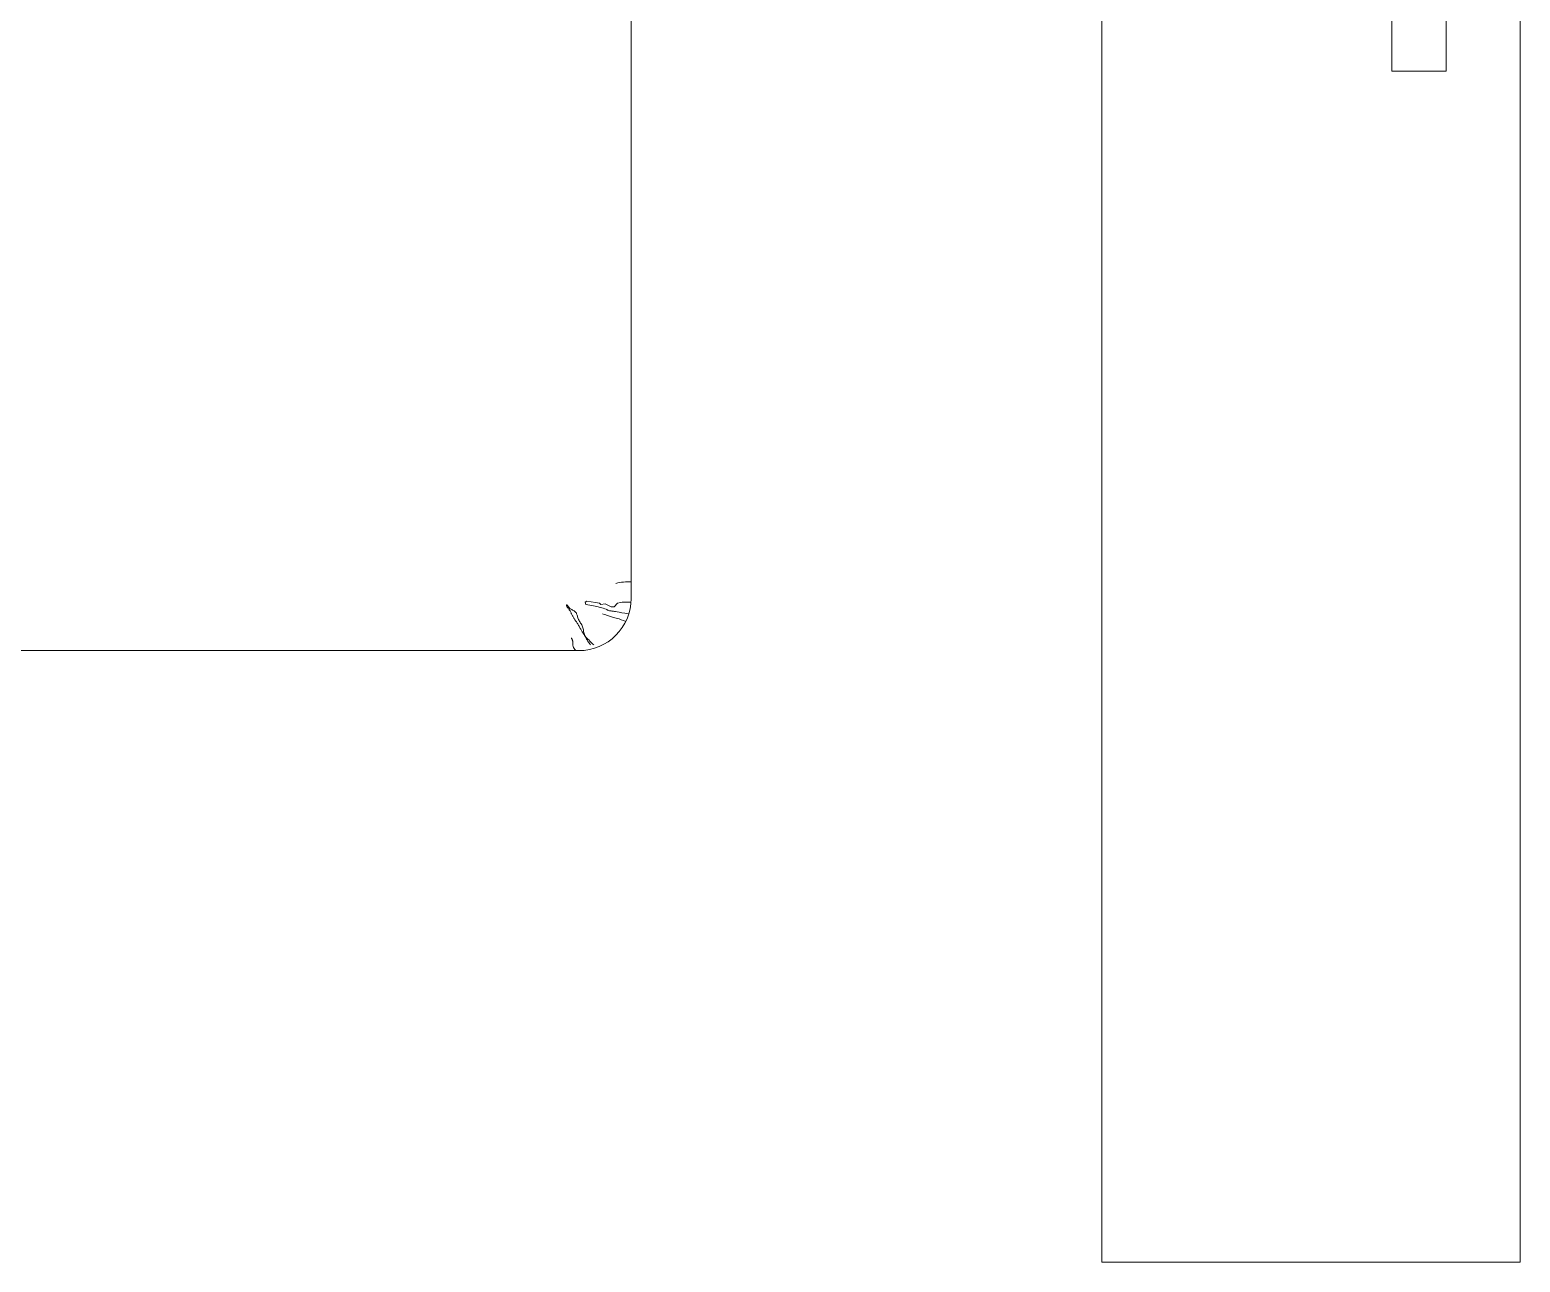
# Model space of a CAD drawing. Extents: x 72956 to 162056, y -6841 to 35159.
# Drawn here: x 90276 to 91701, y 8038 to 9217 of the extents above; entities that cross this region are included whole.
import ezdxf

# ---------------------------------------------------------------- set-up
doc = ezdxf.new("R2010")
doc.units = 0
doc.header["$LTSCALE"] = 1000
doc.header["$MEASUREMENT"] = 0
doc.layers.add('-厨卫', color=154, linetype='CONTINUOUS')
doc.layers.add('-家具', color=44, linetype='CONTINUOUS', lineweight=9)

# ---------------------------------------------------------------- blocks, each defined once
blk = doc.blocks.new('qqq')
at = {"layer": '-家具', "extrusion": (0.0043, 0.000235387, 0.999991)}
for p, q in [((178396.1, 98579.9, 174879.7), (178344.1, 98579.9, 174879.9)), ((178344.1, 98579.9, 174879.9), (178344.1, 97694.9, 174880.2)), ((178396.1, 97694.9, 174879.9), (178396.1, 98579.9, 174879.7)), ((178341.8, 98524.3, 174879.7), (178273.2, 98498.6, 174880)), ((178273.2, 97793.6, 174880.2), (178344.3, 97768, 174879.9)), ((178344.1, 97694.9, 174880.2), (178396.1, 97694.9, 174879.9))]:
    blk.add_line(p, q, dxfattribs=at)
at = {"layer": '-家具', "elevation": 174879.8}
blk.add_lwpolyline([(178273.2, 96556.4), (178673.2, 96556.4), (178673.2, 98912.7), (178273.2, 98912.7)], close=True, dxfattribs=at)
blk = doc.blocks.new('www')
at = {"layer": '-家具'}
for p, q in [((179273.3, 97502, 174879.8), (179273.3, 98898.5, 174879.8)), ((179273.3, 97550.3, 174879.8), (179273.3, 98850.3, 174879.8)), ((179275.1, 97517.9, 174879.8), (179273.2, 97517.9, 174879.8)), ((179276.9, 97517.9, 174879.8), (179275.1, 97517.9, 174879.8)), ((179276.9, 97517.9, 174879.8), (179275.1, 97517.9, 174879.8)), ((179278.8, 97517.8, 174879.8), (179276.9, 97517.9, 174879.8)), ((179278.8, 97517.8, 174879.8), (179276.9, 97517.9, 174879.8)), ((179280.6, 97517.7, 174879.8), (179278.8, 97517.8, 174879.8)), ((179280.6, 97517.7, 174879.8), (179278.8, 97517.8, 174879.8)), ((179282.4, 97517.5, 174879.8), (179280.6, 97517.7, 174879.8)), ((179282.4, 97517.5, 174879.8), (179280.6, 97517.7, 174879.8)), ((179284.3, 97517.2, 174879.8), (179282.4, 97517.5, 174879.8)), ((179284.3, 97517.2, 174879.8), (179282.4, 97517.5, 174879.8)), ((179286.1, 97516.9, 174879.8), (179284.3, 97517.2, 174879.8)), ((179286.1, 97516.9, 174879.8), (179284.3, 97517.2, 174879.8)), ((179287.9, 97516.4, 174879.8), (179286.1, 97516.9, 174879.8)), ((179287.9, 97516.4, 174879.8), (179286.1, 97516.9, 174879.8)), ((179315.7, 97499.3, 174879.8), (179307.3, 97498.2, 174879.8)), ((179315.7, 97499.3, 174879.8), (179307.3, 97498.2, 174879.8)), ((179317.3, 97498.4, 174879.8), (179315.7, 97499.3, 174879.8)), ((179315.7, 97499.3, 174879.8), (179315.7, 97499.3, 174879.8)), ((179317.3, 97498.4, 174879.8), (179315.7, 97499.3, 174879.8)), ((179315.7, 97499.3, 174879.8), (179315.7, 97499.3, 174879.8)), ((179281.8, 97498.4, 174879.8), (179273.4, 97498.4, 174879.8)), ((179273.4, 97498.4, 174879.8), (179274.9, 97498.4, 174879.8)), ((179281.8, 97498.4, 174879.8), (179273.4, 97498.4, 174879.8)), ((179279.2, 97487.9, 174879.8), (179275.5, 97487.2, 174879.8)), ((179279.2, 97487.9, 174879.8), (179275.5, 97487.2, 174879.8)), ((179282.3, 97488.4, 174879.8), (179279.2, 97487.9, 174879.8)), ((179282.3, 97488.4, 174879.8), (179279.2, 97487.9, 174879.8)), ((179283.4, 97498.2, 174879.8), (179281.8, 97498.4, 174879.8)), ((179283.4, 97498.2, 174879.8), (179281.8, 97498.4, 174879.8)), ((179284.7, 97488.8, 174879.8), (179282.3, 97488.4, 174879.8)), ((179284.7, 97488.8, 174879.8), (179282.3, 97488.4, 174879.8)), ((179286.3, 97497.4, 174879.8), (179283.4, 97498.2, 174879.8)), ((179286.3, 97497.4, 174879.8), (179283.4, 97498.2, 174879.8)), ((179286.6, 97489.1, 174879.8), (179284.7, 97488.8, 174879.8)), ((179286.6, 97489.1, 174879.8), (179284.7, 97488.8, 174879.8)), ((179289.6, 97493.9, 174879.8), (179286.3, 97497.4, 174879.8)), ((179289.6, 97493.9, 174879.8), (179286.3, 97497.4, 174879.8)), ((179288.1, 97489.4, 174879.8), (179286.6, 97489.1, 174879.8)), ((179288.1, 97489.4, 174879.8), (179286.6, 97489.1, 174879.8)), ((179289.3, 97489.6, 174879.8), (179288.1, 97489.4, 174879.8)), ((179289.3, 97489.6, 174879.8), (179288.1, 97489.4, 174879.8)), ((179290.2, 97489.7, 174879.8), (179289.3, 97489.6, 174879.8)), ((179290.2, 97489.7, 174879.8), (179289.3, 97489.6, 174879.8)), ((179292.4, 97493.9, 174879.8), (179289.6, 97493.9, 174879.8)), ((179292.4, 97493.9, 174879.8), (179289.6, 97493.9, 174879.8)), ((179291, 97489.8, 174879.8), (179290.2, 97489.7, 174879.8)), ((179291, 97489.8, 174879.8), (179290.2, 97489.7, 174879.8)), ((179291.7, 97489.9, 174879.8), (179291, 97489.8, 174879.8)), ((179291.7, 97489.9, 174879.8), (179291, 97489.8, 174879.8)), ((179291, 97484.2, 174879.8), (179292, 97484.4, 174879.8)), ((179291, 97484.2, 174879.8), (179292, 97484.4, 174879.8)), ((179292.3, 97490, 174879.8), (179291.7, 97489.9, 174879.8)), ((179292.3, 97490, 174879.8), (179291.7, 97489.9, 174879.8)), ((179292, 97484.4, 174879.8), (179293, 97484.7, 174879.8)), ((179292, 97484.4, 174879.8), (179293, 97484.7, 174879.8)), ((179292.9, 97490.1, 174879.8), (179292.3, 97490, 174879.8)), ((179292.9, 97490.1, 174879.8), (179292.3, 97490, 174879.8)), ((179298.1, 97496.8, 174879.8), (179292.4, 97493.9, 174879.8)), ((179298.1, 97496.8, 174879.8), (179292.4, 97493.9, 174879.8)), ((179293.5, 97490.2, 174879.8), (179292.9, 97490.1, 174879.8)), ((179293.5, 97490.2, 174879.8), (179292.9, 97490.1, 174879.8)), ((179293, 97484.7, 174879.8), (179294, 97485, 174879.8)), ((179293, 97484.7, 174879.8), (179294, 97485, 174879.8)), ((179294.1, 97490.3, 174879.8), (179293.5, 97490.2, 174879.8)), ((179294.1, 97490.3, 174879.8), (179293.5, 97490.2, 174879.8)), ((179294, 97485, 174879.8), (179295.1, 97485.3, 174879.8)), ((179294, 97485, 174879.8), (179295.1, 97485.3, 174879.8)), ((179294.6, 97490.5, 174879.8), (179294.1, 97490.3, 174879.8)), ((179294.6, 97490.5, 174879.8), (179294.1, 97490.3, 174879.8)), ((179295.2, 97490.7, 174879.8), (179294.6, 97490.5, 174879.8)), ((179295.2, 97490.7, 174879.8), (179294.6, 97490.5, 174879.8)), ((179295.1, 97485.3, 174879.8), (179296.2, 97485.8, 174879.8)), ((179295.1, 97485.3, 174879.8), (179296.2, 97485.8, 174879.8)), ((179295.8, 97490.9, 174879.8), (179295.2, 97490.7, 174879.8)), ((179295.8, 97490.9, 174879.8), (179295.2, 97490.7, 174879.8)), ((179296.4, 97491.3, 174879.8), (179295.8, 97490.9, 174879.8)), ((179296.4, 97491.3, 174879.8), (179295.8, 97490.9, 174879.8)), ((179296.2, 97485.8, 174879.8), (179297.5, 97486.2, 174879.8)), ((179296.2, 97485.8, 174879.8), (179297.5, 97486.2, 174879.8)), ((179297.2, 97491.6, 174879.8), (179296.4, 97491.3, 174879.8)), ((179297.2, 97491.6, 174879.8), (179296.4, 97491.3, 174879.8)), ((179298.4, 97492.1, 174879.8), (179297.2, 97491.6, 174879.8)), ((179298.4, 97492.1, 174879.8), (179297.2, 97491.6, 174879.8)), ((179297.5, 97486.2, 174879.8), (179299, 97486.8, 174879.8)), ((179297.5, 97486.2, 174879.8), (179299, 97486.8, 174879.8)), ((179302.2, 97496.2, 174879.8), (179298.1, 97496.8, 174879.8)), ((179302.2, 97496.2, 174879.8), (179298.1, 97496.8, 174879.8)), ((179300.2, 97492.7, 174879.8), (179298.4, 97492.1, 174879.8)), ((179300.2, 97492.7, 174879.8), (179298.4, 97492.1, 174879.8)), ((179299, 97486.8, 174879.8), (179300.7, 97487.4, 174879.8)), ((179299, 97486.8, 174879.8), (179300.7, 97487.4, 174879.8)), ((179302.7, 97493.4, 174879.8), (179300.2, 97492.7, 174879.8)), ((179302.7, 97493.4, 174879.8), (179300.2, 97492.7, 174879.8)), ((179303.4, 97497.6, 174879.8), (179302.2, 97496.2, 174879.8)), ((179303.4, 97497.6, 174879.8), (179302.2, 97496.2, 174879.8)), ((179306.2, 97494.2, 174879.8), (179302.7, 97493.4, 174879.8)), ((179306.2, 97494.2, 174879.8), (179302.7, 97493.4, 174879.8)), ((179307.3, 97498.2, 174879.8), (179303.4, 97497.6, 174879.8)), ((179307.3, 97498.2, 174879.8), (179303.4, 97497.6, 174879.8)), ((179310.8, 97495.1, 174879.8), (179306.2, 97494.2, 174879.8)), ((179310.8, 97495.1, 174879.8), (179306.2, 97494.2, 174879.8)), ((179316.7, 97496.2, 174879.8), (179310.8, 97495.1, 174879.8)), ((179316.7, 97496.2, 174879.8), (179310.8, 97495.1, 174879.8)), ((179316.7, 97496.2, 174879.8), (179317.3, 97498.4, 174879.8)), ((179316.7, 97496.2, 174879.8), (179317.3, 97498.4, 174879.8)), ((179324.5, 97484.3, 174879.8), (179324.2, 97483.5, 174879.8)), ((179324.5, 97484.3, 174879.8), (179324.2, 97483.5, 174879.8)), ((179324.7, 97485.1, 174879.8), (179324.5, 97484.3, 174879.8)), ((179324.7, 97485.1, 174879.8), (179324.5, 97484.3, 174879.8)), ((179324.9, 97485.9, 174879.8), (179324.7, 97485.1, 174879.8)), ((179324.9, 97485.9, 174879.8), (179324.7, 97485.1, 174879.8)), ((179325.1, 97486.7, 174879.8), (179324.9, 97485.9, 174879.8)), ((179325.1, 97486.7, 174879.8), (179324.9, 97485.9, 174879.8)), ((179325.4, 97487.4, 174879.8), (179325.1, 97486.7, 174879.8)), ((179325.4, 97487.4, 174879.8), (179325.1, 97486.7, 174879.8)), ((179325.7, 97488.1, 174879.8), (179325.4, 97487.4, 174879.8)), ((179325.7, 97488.1, 174879.8), (179325.4, 97487.4, 174879.8)), ((179326.1, 97488.7, 174879.8), (179325.7, 97488.1, 174879.8)), ((179326.1, 97488.7, 174879.8), (179325.7, 97488.1, 174879.8)), ((179326.7, 97489.2, 174879.8), (179326.1, 97488.7, 174879.8)), ((179326.7, 97489.2, 174879.8), (179326.1, 97488.7, 174879.8)), ((179327.3, 97489.7, 174879.8), (179326.7, 97489.2, 174879.8)), ((179327.3, 97489.7, 174879.8), (179326.7, 97489.2, 174879.8)), ((179327.9, 97490.1, 174879.8), (179327.3, 97489.7, 174879.8)), ((179327.9, 97490.1, 174879.8), (179327.3, 97489.7, 174879.8)), ((179328.6, 97490.5, 174879.8), (179327.9, 97490.1, 174879.8)), ((179328.6, 97490.5, 174879.8), (179327.9, 97490.1, 174879.8)), ((179328.4, 97483.8, 174879.8), (179328.7, 97484.4, 174879.8)), ((179328.4, 97483.8, 174879.8), (179328.7, 97484.4, 174879.8)), ((179329.4, 97490.9, 174879.8), (179328.6, 97490.5, 174879.8)), ((179329.4, 97490.9, 174879.8), (179328.6, 97490.5, 174879.8)), ((179328.7, 97484.4, 174879.8), (179329, 97484.9, 174879.8)), ((179328.7, 97484.4, 174879.8), (179329, 97484.9, 174879.8)), ((179329, 97484.9, 174879.8), (179329.3, 97485.4, 174879.8)), ((179329, 97484.9, 174879.8), (179329.3, 97485.4, 174879.8)), ((179329.3, 97485.4, 174879.8), (179329.6, 97486, 174879.8)), ((179329.3, 97485.4, 174879.8), (179329.6, 97486, 174879.8)), ((179330.1, 97491.3, 174879.8), (179329.4, 97490.9, 174879.8)), ((179330.1, 97491.3, 174879.8), (179329.4, 97490.9, 174879.8)), ((179329.6, 97486, 174879.8), (179329.9, 97486.6, 174879.8)), ((179329.6, 97486, 174879.8), (179329.9, 97486.6, 174879.8)), ((179329.9, 97486.6, 174879.8), (179330.2, 97487.2, 174879.8)), ((179329.9, 97486.6, 174879.8), (179330.2, 97487.2, 174879.8)), ((179330.8, 97491.7, 174879.8), (179330.1, 97491.3, 174879.8)), ((179330.8, 97491.7, 174879.8), (179330.1, 97491.3, 174879.8)), ((179330.2, 97487.2, 174879.8), (179330.5, 97487.7, 174879.8)), ((179330.2, 97487.2, 174879.8), (179330.5, 97487.7, 174879.8)), ((179330.5, 97487.7, 174879.8), (179330.8, 97488.3, 174879.8)), ((179330.5, 97487.7, 174879.8), (179330.8, 97488.3, 174879.8)), ((179331.5, 97492.1, 174879.8), (179330.8, 97491.7, 174879.8)), ((179331.5, 97492.1, 174879.8), (179330.8, 97491.7, 174879.8)), ((179330.8, 97488.3, 174879.8), (179331.1, 97488.9, 174879.8)), ((179330.8, 97488.3, 174879.8), (179331.1, 97488.9, 174879.8)), ((179331.1, 97488.9, 174879.8), (179331.4, 97489.5, 174879.8)), ((179331.1, 97488.9, 174879.8), (179331.4, 97489.5, 174879.8)), ((179331.4, 97489.5, 174879.8), (179331.7, 97490.1, 174879.8)), ((179331.4, 97489.5, 174879.8), (179331.7, 97490.1, 174879.8)), ((179332.1, 97492.6, 174879.8), (179331.5, 97492.1, 174879.8)), ((179332.1, 97492.6, 174879.8), (179331.5, 97492.1, 174879.8)), ((179331.7, 97490.1, 174879.8), (179332, 97490.6, 174879.8)), ((179331.7, 97490.1, 174879.8), (179332, 97490.6, 174879.8)), ((179332, 97490.6, 174879.8), (179332.4, 97491.2, 174879.8)), ((179332, 97490.6, 174879.8), (179332.4, 97491.2, 174879.8)), ((179332.6, 97493.2, 174879.8), (179332.1, 97492.6, 174879.8)), ((179332.6, 97493.2, 174879.8), (179332.1, 97492.6, 174879.8)), ((179332.4, 97491.2, 174879.8), (179332.7, 97491.7, 174879.8)), ((179332.4, 97491.2, 174879.8), (179332.7, 97491.7, 174879.8)), ((179333, 97493.7, 174879.8), (179332.6, 97493.2, 174879.8)), ((179333, 97493.7, 174879.8), (179332.6, 97493.2, 174879.8)), ((179332.7, 97491.7, 174879.8), (179333.1, 97492.1, 174879.8)), ((179332.7, 97491.7, 174879.8), (179333.1, 97492.1, 174879.8)), ((179333.5, 97494.3, 174879.8), (179333, 97493.7, 174879.8)), ((179333.5, 97494.3, 174879.8), (179333, 97493.7, 174879.8)), ((179333.1, 97492.1, 174879.8), (179333.5, 97492.6, 174879.8)), ((179333.1, 97492.1, 174879.8), (179333.5, 97492.6, 174879.8)), ((179333.8, 97494.8, 174879.8), (179333.5, 97494.3, 174879.8)), ((179333.8, 97494.8, 174879.8), (179333.5, 97494.3, 174879.8)), ((179333.5, 97492.6, 174879.8), (179333.8, 97493, 174879.8)), ((179333.5, 97492.6, 174879.8), (179333.8, 97493, 174879.8)), ((179334.1, 97495.2, 174879.8), (179333.8, 97494.8, 174879.8)), ((179334.1, 97495.2, 174879.8), (179333.8, 97494.8, 174879.8)), ((179333.8, 97493, 174879.8), (179334.2, 97493.4, 174879.8)), ((179333.8, 97493, 174879.8), (179334.2, 97493.4, 174879.8)), ((179334.4, 97495.6, 174879.8), (179334.1, 97495.2, 174879.8)), ((179334.4, 97495.6, 174879.8), (179334.1, 97495.2, 174879.8)), ((179334.2, 97493.4, 174879.8), (179334.4, 97493.8, 174879.8)), ((179334.2, 97493.4, 174879.8), (179334.4, 97493.8, 174879.8)), ((179334.6, 97495.8, 174879.8), (179334.4, 97495.6, 174879.8)), ((179334.6, 97495.8, 174879.8), (179334.4, 97495.6, 174879.8)), ((179334.4, 97493.8, 174879.8), (179334.7, 97494.2, 174879.8)), ((179334.4, 97493.8, 174879.8), (179334.7, 97494.2, 174879.8)), ((179334.8, 97496, 174879.8), (179334.6, 97495.8, 174879.8)), ((179334.8, 97496, 174879.8), (179334.6, 97495.8, 174879.8)), ((179334.7, 97494.2, 174879.8), (179334.9, 97494.5, 174879.8)), ((179334.7, 97494.2, 174879.8), (179334.9, 97494.5, 174879.8)), ((179335, 97496, 174879.8), (179334.8, 97496, 174879.8)), ((179335, 97496, 174879.8), (179334.8, 97496, 174879.8)), ((179334.9, 97494.5, 174879.8), (179335, 97494.9, 174879.8)), ((179334.9, 97494.5, 174879.8), (179335, 97494.9, 174879.8)), ((179335.1, 97495.9, 174879.8), (179335, 97496, 174879.8)), ((179335.1, 97495.9, 174879.8), (179335, 97496, 174879.8)), ((179335, 97494.9, 174879.8), (179335.1, 97495.2, 174879.8)), ((179335, 97494.9, 174879.8), (179335.1, 97495.2, 174879.8)), ((179335.1, 97495.7, 174879.8), (179335.1, 97495.9, 174879.8)), ((179335.1, 97495.7, 174879.8), (179335.1, 97495.9, 174879.8)), ((179335.2, 97495.5, 174879.8), (179335.1, 97495.7, 174879.8)), ((179335.2, 97495.5, 174879.8), (179335.1, 97495.7, 174879.8)), ((179335.1, 97495.2, 174879.8), (179335.2, 97495.5, 174879.8)), ((179335.1, 97495.2, 174879.8), (179335.2, 97495.5, 174879.8)), ((179278.4, 97479.9, 174879.8), (179280.7, 97480.9, 174879.8)), ((179278.4, 97479.9, 174879.8), (179280.7, 97480.9, 174879.8)), ((179280.7, 97480.9, 174879.8), (179282.8, 97481.7, 174879.8)), ((179280.7, 97480.9, 174879.8), (179282.8, 97481.7, 174879.8)), ((179282.8, 97481.7, 174879.8), (179284.6, 97482.4, 174879.8)), ((179282.8, 97481.7, 174879.8), (179284.6, 97482.4, 174879.8)), ((179284.6, 97482.4, 174879.8), (179286.2, 97482.9, 174879.8)), ((179284.6, 97482.4, 174879.8), (179286.2, 97482.9, 174879.8)), ((179286.2, 97482.9, 174879.8), (179287.6, 97483.3, 174879.8)), ((179286.2, 97482.9, 174879.8), (179287.6, 97483.3, 174879.8)), ((179287.6, 97483.3, 174879.8), (179288.8, 97483.6, 174879.8)), ((179287.6, 97483.3, 174879.8), (179288.8, 97483.6, 174879.8)), ((179288.8, 97483.6, 174879.8), (179290, 97483.9, 174879.8)), ((179288.8, 97483.6, 174879.8), (179290, 97483.9, 174879.8)), ((179290, 97483.9, 174879.8), (179291, 97484.2, 174879.8)), ((179290, 97483.9, 174879.8), (179291, 97484.2, 174879.8)), ((179318.7, 97470.3, 174879.8), (179318.5, 97469.4, 174879.8)), ((179318.7, 97470.3, 174879.8), (179318.5, 97469.4, 174879.8)), ((179318.9, 97471.1, 174879.8), (179318.7, 97470.3, 174879.8)), ((179318.9, 97471.1, 174879.8), (179318.7, 97470.3, 174879.8)), ((179319, 97472.1, 174879.8), (179318.9, 97471.1, 174879.8)), ((179319, 97472.1, 174879.8), (179318.9, 97471.1, 174879.8)), ((179319.3, 97473, 174879.8), (179319, 97472.1, 174879.8)), ((179319.3, 97473, 174879.8), (179319, 97472.1, 174879.8)), ((179319.5, 97474, 174879.8), (179319.3, 97473, 174879.8)), ((179319.5, 97474, 174879.8), (179319.3, 97473, 174879.8)), ((179319.8, 97474.9, 174879.8), (179319.5, 97474, 174879.8)), ((179319.8, 97474.9, 174879.8), (179319.5, 97474, 174879.8)), ((179319.7, 97469.7, 174879.8), (179320, 97470.2, 174879.8)), ((179319.7, 97469.7, 174879.8), (179320, 97470.2, 174879.8)), ((179320.2, 97475.9, 174879.8), (179319.8, 97474.9, 174879.8)), ((179320.2, 97475.9, 174879.8), (179319.8, 97474.9, 174879.8)), ((179320, 97470.2, 174879.8), (179320.3, 97470.8, 174879.8)), ((179320, 97470.2, 174879.8), (179320.3, 97470.8, 174879.8)), ((179320.6, 97476.8, 174879.8), (179320.2, 97475.9, 174879.8)), ((179320.6, 97476.8, 174879.8), (179320.2, 97475.9, 174879.8)), ((179320.3, 97470.8, 174879.8), (179320.7, 97471.3, 174879.8)), ((179320.3, 97470.8, 174879.8), (179320.7, 97471.3, 174879.8)), ((179321.1, 97477.6, 174879.8), (179320.6, 97476.8, 174879.8)), ((179321.1, 97477.6, 174879.8), (179320.6, 97476.8, 174879.8)), ((179320.7, 97471.3, 174879.8), (179321.1, 97472, 174879.8)), ((179320.7, 97471.3, 174879.8), (179321.1, 97472, 174879.8)), ((179321.6, 97478.5, 174879.8), (179321.1, 97477.6, 174879.8)), ((179321.6, 97478.5, 174879.8), (179321.1, 97477.6, 174879.8)), ((179321.1, 97472, 174879.8), (179321.5, 97472.6, 174879.8)), ((179321.1, 97472, 174879.8), (179321.5, 97472.6, 174879.8)), ((179321.5, 97472.6, 174879.8), (179321.9, 97473.3, 174879.8)), ((179321.5, 97472.6, 174879.8), (179321.9, 97473.3, 174879.8)), ((179322.1, 97479.3, 174879.8), (179321.6, 97478.5, 174879.8)), ((179322.1, 97479.3, 174879.8), (179321.6, 97478.5, 174879.8)), ((179321.9, 97473.3, 174879.8), (179322.3, 97474, 174879.8)), ((179321.9, 97473.3, 174879.8), (179322.3, 97474, 174879.8)), ((179322.6, 97480.1, 174879.8), (179322.1, 97479.3, 174879.8)), ((179322.6, 97480.1, 174879.8), (179322.1, 97479.3, 174879.8)), ((179322.3, 97474, 174879.8), (179322.7, 97474.8, 174879.8)), ((179322.3, 97474, 174879.8), (179322.7, 97474.8, 174879.8)), ((179323.1, 97481, 174879.8), (179322.6, 97480.1, 174879.8)), ((179323.1, 97481, 174879.8), (179322.6, 97480.1, 174879.8)), ((179322.7, 97474.8, 174879.8), (179323.1, 97475.5, 174879.8)), ((179322.7, 97474.8, 174879.8), (179323.1, 97475.5, 174879.8)), ((179323.5, 97481.8, 174879.8), (179323.1, 97481, 174879.8)), ((179323.5, 97481.8, 174879.8), (179323.1, 97481, 174879.8)), ((179323.1, 97475.5, 174879.8), (179323.6, 97476.2, 174879.8)), ((179323.1, 97475.5, 174879.8), (179323.6, 97476.2, 174879.8)), ((179323.9, 97482.6, 174879.8), (179323.5, 97481.8, 174879.8)), ((179323.9, 97482.6, 174879.8), (179323.5, 97481.8, 174879.8)), ((179323.6, 97476.2, 174879.8), (179324, 97476.9, 174879.8)), ((179323.6, 97476.2, 174879.8), (179324, 97476.9, 174879.8)), ((179324.2, 97483.5, 174879.8), (179323.9, 97482.6, 174879.8)), ((179324.2, 97483.5, 174879.8), (179323.9, 97482.6, 174879.8)), ((179324, 97476.9, 174879.8), (179324.4, 97477.6, 174879.8)), ((179324, 97476.9, 174879.8), (179324.4, 97477.6, 174879.8)), ((179324.4, 97477.6, 174879.8), (179324.8, 97478.3, 174879.8)), ((179324.4, 97477.6, 174879.8), (179324.8, 97478.3, 174879.8)), ((179324.8, 97478.3, 174879.8), (179325.2, 97478.9, 174879.8)), ((179324.8, 97478.3, 174879.8), (179325.2, 97478.9, 174879.8)), ((179325.2, 97478.9, 174879.8), (179325.6, 97479.5, 174879.8)), ((179325.2, 97478.9, 174879.8), (179325.6, 97479.5, 174879.8)), ((179325.6, 97479.5, 174879.8), (179326, 97480.1, 174879.8)), ((179325.6, 97479.5, 174879.8), (179326, 97480.1, 174879.8)), ((179326, 97480.1, 174879.8), (179326.4, 97480.6, 174879.8)), ((179326, 97480.1, 174879.8), (179326.4, 97480.6, 174879.8)), ((179326.4, 97480.6, 174879.8), (179326.7, 97481.2, 174879.8)), ((179326.4, 97480.6, 174879.8), (179326.7, 97481.2, 174879.8)), ((179326.7, 97481.2, 174879.8), (179327.1, 97481.7, 174879.8)), ((179326.7, 97481.2, 174879.8), (179327.1, 97481.7, 174879.8)), ((179327.1, 97481.7, 174879.8), (179327.4, 97482.3, 174879.8)), ((179327.1, 97481.7, 174879.8), (179327.4, 97482.3, 174879.8)), ((179327.4, 97482.3, 174879.8), (179327.7, 97482.8, 174879.8)), ((179327.4, 97482.3, 174879.8), (179327.7, 97482.8, 174879.8)), ((179327.7, 97482.8, 174879.8), (179328.1, 97483.3, 174879.8)), ((179327.7, 97482.8, 174879.8), (179328.1, 97483.3, 174879.8)), ((179328.1, 97483.3, 174879.8), (179328.4, 97483.8, 174879.8)), ((179328.1, 97483.3, 174879.8), (179328.4, 97483.8, 174879.8)), ((179309.9, 97458.3, 174879.8), (179309.1, 97457.6, 174879.8)), ((179309.9, 97458.3, 174879.8), (179309.1, 97457.6, 174879.8)), ((179310.6, 97458.9, 174879.8), (179309.9, 97458.3, 174879.8)), ((179310.6, 97458.9, 174879.8), (179309.9, 97458.3, 174879.8)), ((179311.2, 97459.6, 174879.8), (179310.6, 97458.9, 174879.8)), ((179311.2, 97459.6, 174879.8), (179310.6, 97458.9, 174879.8)), ((179311.8, 97460.1, 174879.8), (179311.2, 97459.6, 174879.8)), ((179311.8, 97460.1, 174879.8), (179311.2, 97459.6, 174879.8)), ((179312.3, 97460.6, 174879.8), (179311.8, 97460.1, 174879.8)), ((179312.3, 97460.6, 174879.8), (179311.8, 97460.1, 174879.8)), ((179312.2, 97457.6, 174879.8), (179313.1, 97458.8, 174879.8)), ((179312.2, 97457.6, 174879.8), (179313.1, 97458.8, 174879.8)), ((179312.7, 97461.1, 174879.8), (179312.3, 97460.6, 174879.8)), ((179312.7, 97461.1, 174879.8), (179312.3, 97460.6, 174879.8)), ((179313.1, 97461.6, 174879.8), (179312.7, 97461.1, 174879.8)), ((179313.1, 97461.6, 174879.8), (179312.7, 97461.1, 174879.8)), ((179313.5, 97462, 174879.8), (179313.1, 97461.6, 174879.8)), ((179313.5, 97462, 174879.8), (179313.1, 97461.6, 174879.8)), ((179313.1, 97458.8, 174879.8), (179313.9, 97459.9, 174879.8)), ((179313.1, 97458.8, 174879.8), (179313.9, 97459.9, 174879.8)), ((179313.9, 97462.4, 174879.8), (179313.5, 97462, 174879.8)), ((179313.9, 97462.4, 174879.8), (179313.5, 97462, 174879.8)), ((179314.3, 97462.8, 174879.8), (179313.9, 97462.4, 174879.8)), ((179314.3, 97462.8, 174879.8), (179313.9, 97462.4, 174879.8)), ((179313.9, 97459.9, 174879.8), (179314.6, 97460.9, 174879.8)), ((179313.9, 97459.9, 174879.8), (179314.6, 97460.9, 174879.8)), ((179314.7, 97463.1, 174879.8), (179314.3, 97462.8, 174879.8)), ((179314.7, 97463.1, 174879.8), (179314.3, 97462.8, 174879.8)), ((179314.6, 97460.9, 174879.8), (179315.1, 97461.7, 174879.8)), ((179314.6, 97460.9, 174879.8), (179315.1, 97461.7, 174879.8)), ((179315, 97463.4, 174879.8), (179314.7, 97463.1, 174879.8)), ((179315, 97463.4, 174879.8), (179314.7, 97463.1, 174879.8)), ((179315.4, 97463.8, 174879.8), (179315, 97463.4, 174879.8)), ((179315.4, 97463.8, 174879.8), (179315, 97463.4, 174879.8)), ((179315.1, 97461.7, 174879.8), (179315.5, 97462.5, 174879.8)), ((179315.1, 97461.7, 174879.8), (179315.5, 97462.5, 174879.8)), ((179315.7, 97464.1, 174879.8), (179315.4, 97463.8, 174879.8)), ((179315.7, 97464.1, 174879.8), (179315.4, 97463.8, 174879.8)), ((179315.5, 97462.5, 174879.8), (179315.9, 97463.1, 174879.8)), ((179315.5, 97462.5, 174879.8), (179315.9, 97463.1, 174879.8)), ((179316, 97464.4, 174879.8), (179315.7, 97464.1, 174879.8)), ((179316, 97464.4, 174879.8), (179315.7, 97464.1, 174879.8)), ((179315.9, 97463.1, 174879.8), (179316.2, 97463.7, 174879.8)), ((179315.9, 97463.1, 174879.8), (179316.2, 97463.7, 174879.8)), ((179316.4, 97464.8, 174879.8), (179316, 97464.4, 174879.8)), ((179316.4, 97464.8, 174879.8), (179316, 97464.4, 174879.8)), ((179316.2, 97463.7, 174879.8), (179316.5, 97464.3, 174879.8)), ((179316.2, 97463.7, 174879.8), (179316.5, 97464.3, 174879.8)), ((179316.7, 97465.1, 174879.8), (179316.4, 97464.8, 174879.8)), ((179316.7, 97465.1, 174879.8), (179316.4, 97464.8, 174879.8)), ((179316.5, 97464.3, 174879.8), (179316.7, 97464.8, 174879.8)), ((179316.5, 97464.3, 174879.8), (179316.7, 97464.8, 174879.8)), ((179316.9, 97465.5, 174879.8), (179316.7, 97465.1, 174879.8)), ((179316.9, 97465.5, 174879.8), (179316.7, 97465.1, 174879.8)), ((179316.7, 97464.8, 174879.8), (179317, 97465.3, 174879.8)), ((179316.7, 97464.8, 174879.8), (179317, 97465.3, 174879.8)), ((179317.2, 97465.9, 174879.8), (179316.9, 97465.5, 174879.8)), ((179317.2, 97465.9, 174879.8), (179316.9, 97465.5, 174879.8)), ((179317, 97465.3, 174879.8), (179317.2, 97465.7, 174879.8)), ((179317, 97465.3, 174879.8), (179317.2, 97465.7, 174879.8)), ((179317.5, 97466.3, 174879.8), (179317.2, 97465.9, 174879.8)), ((179317.5, 97466.3, 174879.8), (179317.2, 97465.9, 174879.8)), ((179317.2, 97465.7, 174879.8), (179317.5, 97466.2, 174879.8)), ((179317.2, 97465.7, 174879.8), (179317.5, 97466.2, 174879.8)), ((179317.7, 97466.8, 174879.8), (179317.5, 97466.3, 174879.8)), ((179317.7, 97466.8, 174879.8), (179317.5, 97466.3, 174879.8)), ((179317.5, 97466.2, 174879.8), (179317.8, 97466.6, 174879.8)), ((179317.5, 97466.2, 174879.8), (179317.8, 97466.6, 174879.8)), ((179317.9, 97467.4, 174879.8), (179317.7, 97466.8, 174879.8)), ((179317.9, 97467.4, 174879.8), (179317.7, 97466.8, 174879.8)), ((179317.8, 97466.6, 174879.8), (179318, 97467, 174879.8)), ((179317.8, 97466.6, 174879.8), (179318, 97467, 174879.8)), ((179318.1, 97468, 174879.8), (179317.9, 97467.4, 174879.8)), ((179318.1, 97468, 174879.8), (179317.9, 97467.4, 174879.8)), ((179318, 97467, 174879.8), (179318.3, 97467.5, 174879.8)), ((179318, 97467, 174879.8), (179318.3, 97467.5, 174879.8)), ((179318.3, 97468.7, 174879.8), (179318.1, 97468, 174879.8)), ((179318.3, 97468.7, 174879.8), (179318.1, 97468, 174879.8)), ((179318.5, 97469.4, 174879.8), (179318.3, 97468.7, 174879.8)), ((179318.5, 97469.4, 174879.8), (179318.3, 97468.7, 174879.8)), ((179318.3, 97467.5, 174879.8), (179318.5, 97467.9, 174879.8)), ((179318.3, 97467.5, 174879.8), (179318.5, 97467.9, 174879.8)), ((179318.5, 97467.9, 174879.8), (179318.8, 97468.3, 174879.8)), ((179318.5, 97467.9, 174879.8), (179318.8, 97468.3, 174879.8)), ((179318.8, 97468.3, 174879.8), (179319.1, 97468.8, 174879.8)), ((179318.8, 97468.3, 174879.8), (179319.1, 97468.8, 174879.8)), ((179319.1, 97468.8, 174879.8), (179319.4, 97469.2, 174879.8)), ((179319.1, 97468.8, 174879.8), (179319.4, 97469.2, 174879.8)), ((179319.4, 97469.2, 174879.8), (179319.7, 97469.7, 174879.8)), ((179319.4, 97469.2, 174879.8), (179319.7, 97469.7, 174879.8)), ((179328.3, 97455.2, 174879.8), (179328.6, 97455.9, 174879.8)), ((179328.3, 97455.2, 174879.8), (179328.6, 97455.9, 174879.8)), ((179328.6, 97455.9, 174879.8), (179328.8, 97456.5, 174879.8)), ((179328.6, 97455.9, 174879.8), (179328.8, 97456.5, 174879.8)), ((179328.8, 97456.5, 174879.8), (179328.9, 97457.1, 174879.8)), ((179328.8, 97456.5, 174879.8), (179328.9, 97457.1, 174879.8)), ((179328.9, 97459.4, 174879.8), (179329, 97459.8, 174879.8)), ((179328.9, 97459.4, 174879.8), (179329, 97459.8, 174879.8)), ((179328.9, 97458.9, 174879.8), (179328.9, 97459.4, 174879.8)), ((179328.9, 97458.9, 174879.8), (179328.9, 97459.4, 174879.8)), ((179328.9, 97458.5, 174879.8), (179328.9, 97458.9, 174879.8)), ((179328.9, 97458.5, 174879.8), (179328.9, 97458.9, 174879.8)), ((179328.9, 97458, 174879.8), (179328.9, 97458.5, 174879.8)), ((179328.9, 97458, 174879.8), (179328.9, 97458.5, 174879.8)), ((179328.9, 97457.6, 174879.8), (179328.9, 97458, 174879.8)), ((179328.9, 97457.6, 174879.8), (179328.9, 97458, 174879.8)), ((179328.9, 97457.1, 174879.8), (179328.9, 97457.6, 174879.8)), ((179328.9, 97457.1, 174879.8), (179328.9, 97457.6, 174879.8)), ((179329, 97460.3, 174879.8), (179329.1, 97460.7, 174879.8)), ((179329, 97460.3, 174879.8), (179329.1, 97460.7, 174879.8)), ((179329, 97459.8, 174879.8), (179329, 97460.3, 174879.8)), ((179329, 97459.8, 174879.8), (179329, 97460.3, 174879.8)), ((179329.1, 97460.7, 174879.8), (179329.2, 97461.2, 174879.8)), ((179329.1, 97460.7, 174879.8), (179329.2, 97461.2, 174879.8)), ((179329.2, 97461.2, 174879.8), (179329.3, 97461.6, 174879.8)), ((179329.2, 97461.2, 174879.8), (179329.3, 97461.6, 174879.8)), ((179329.3, 97461.6, 174879.8), (179329.5, 97462.1, 174879.8)), ((179329.3, 97461.6, 174879.8), (179329.5, 97462.1, 174879.8)), ((179329.5, 97462.1, 174879.8), (179329.6, 97462.5, 174879.8)), ((179329.5, 97462.1, 174879.8), (179329.6, 97462.5, 174879.8)), ((179329.6, 97462.5, 174879.8), (179329.8, 97463, 174879.8)), ((179329.6, 97462.5, 174879.8), (179329.8, 97463, 174879.8)), ((179329.8, 97463, 174879.8), (179330, 97463.3, 174879.8)), ((179329.8, 97463, 174879.8), (179330, 97463.3, 174879.8)), ((179330, 97463.3, 174879.8), (179330.2, 97463.7, 174879.8)), ((179330, 97463.3, 174879.8), (179330.2, 97463.7, 174879.8)), ((179330.2, 97463.7, 174879.8), (179330.3, 97463.9, 174879.8)), ((179330.2, 97463.7, 174879.8), (179330.3, 97463.9, 174879.8)), ((179330.3, 97463.9, 174879.8), (179330.4, 97464.1, 174879.8)), ((179330.3, 97463.9, 174879.8), (179330.4, 97464.1, 174879.8)), ((179330.4, 97464.1, 174879.8), (179330.4, 97464.2, 174879.8)), ((179330.4, 97464.1, 174879.8), (179330.4, 97464.2, 174879.8)), ((179323.2, 97452.1, 174879.8), (181273.2, 97452.1, 174879.8)), ((179323.2, 97452.1, 174879.8), (181273.2, 97452.1, 174879.8)), ((179326.3, 97452.1, 174879.8), (179327.2, 97453.3, 174879.8)), ((179326.3, 97452.1, 174879.8), (179327.2, 97453.3, 174879.8)), ((179327.2, 97453.3, 174879.8), (179327.8, 97454.3, 174879.8)), ((179327.2, 97453.3, 174879.8), (179327.8, 97454.3, 174879.8)), ((179327.8, 97454.3, 174879.8), (179328.3, 97455.2, 174879.8)), ((179327.8, 97454.3, 174879.8), (179328.3, 97455.2, 174879.8))]:
    blk.add_line(p, q, dxfattribs=at)
blk.add_arc((179323.2, 97502.1, 174879.8), 50, 180, 270, dxfattribs=at)
blk.add_arc((179323.2, 97502.1, 174879.8), 50, 180, 270, dxfattribs=at)
blk = doc.blocks.new('A-6家具1')
at = {"layer": '-家具', "xscale": -1}
for name, p in [('www', (270124, 6085.7, -174879.8)), ('qqq', (269974, 6396.8, -174879.8))]:
    blk.add_blockref(name, p, dxfattribs=at)

msp = doc.modelspace()

# ---------------------------------------------------------------- block references
at = {"layer": '-厨卫'}
msp.add_blockref('A-6家具1', (0, -94914.713), dxfattribs=at)

doc.saveas('drawing.dxf')
